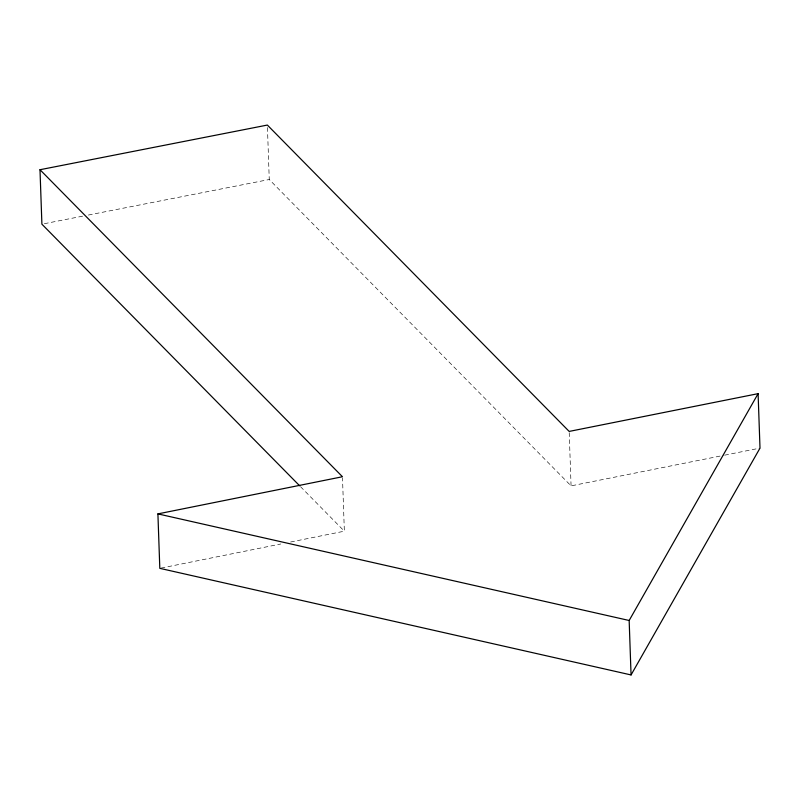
<?xml version="1.0" encoding="UTF-8"?>
<svg xmlns="http://www.w3.org/2000/svg" width="800" height="800" viewBox="0 0 800 800"><rect width="100%" height="100%" fill="white"/><g stroke="black" fill="none" stroke-linecap="round" stroke-linejoin="round"><path stroke-width="0.6" stroke-dasharray="4 3" d="M161.03 568.09L280.81 543.98M290.58 542.01L344.36 531.19L342.5 477.98M267.45 127.54L269.26 179.51L571.07 485.87L723.43 455.42M724.65 455.17L760 448.11M44.35 223.69L83.46 216.01M88.35 215.05L269.26 179.51M300.53 486.69L344.36 531.19M569.22 432.66L571.07 485.87"/><path stroke-width="1.2" d="M40 169.72L342.46 476.74L157.91 513.89L159.81 568.34L631.06 674.94L629.16 620.49L758.1 393.66L569.17 431.42L267.36 125.06L40 169.72L41.9 224.17L299.65 485.8M631.06 674.94L760 448.11L758.1 393.66M157.91 513.89L629.16 620.49"/></g></svg>
